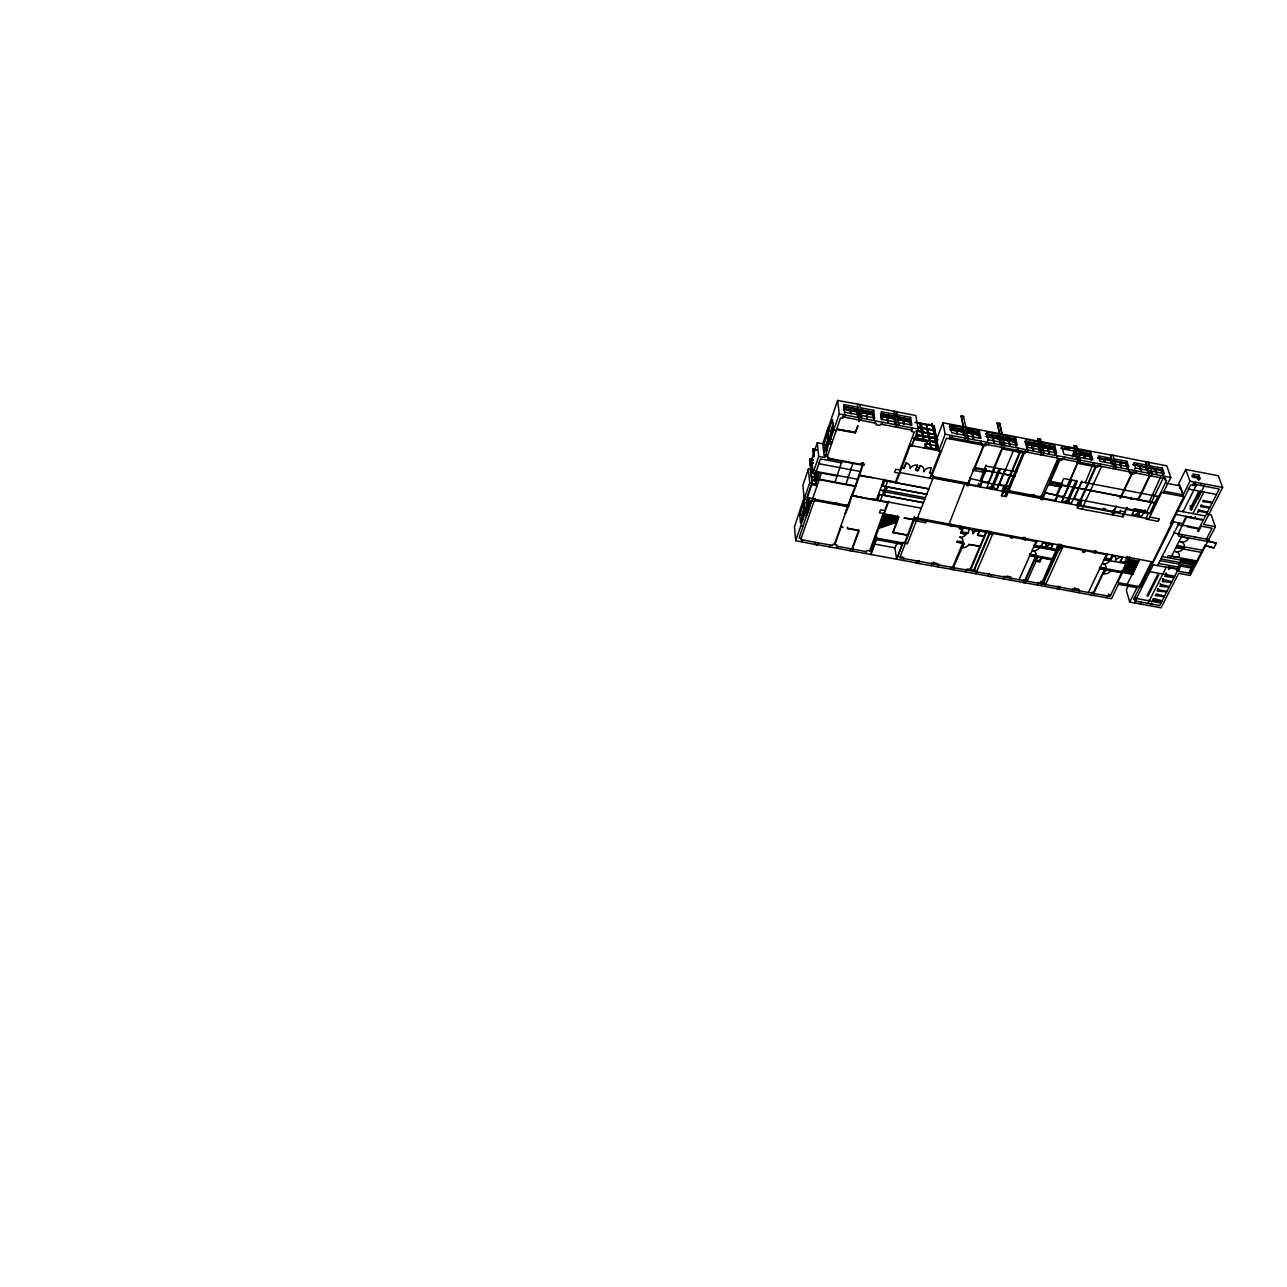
<?xml version="1.0" encoding="UTF-8"?>
<svg xmlns="http://www.w3.org/2000/svg" width="1287" height="1287" viewBox="0 0 1287 1287"><rect width="100%" height="100%" fill="white"/><g stroke="black" fill="none" stroke-linecap="round" stroke-linejoin="round"><path stroke-width="1.5" d="M926.206 443.918L935.906 445.769M929.938 444.369L926.543 444.16M890.926 515.025L886.727 525.305M966.231 484.218C969.497 489.189 970.366 480.968 966.022 483.413M1004.825 491.505C1002.573 486.599 1000.401 495.688 1005.308 491.248C1010.359 488.368 1006.37 496.348 1005.115 491.57M1023.181 538.577C1026.817 543.114 1026.704 535.794 1023.004 537.564M1058.493 545.157C1065.411 549.79 1057.689 537.773 1056.547 549.469M1078.924 500.273L1076.624 505.421A1.609 1.239 -16.5 0 0 1079.471 505.968L1081.852 500.836L1057.576 496.235L1055.372 501.174M1114.494 510.939L1113.754 510.794A1.609 1.223 -17.2 0 0 1112.595 511.212L1112 512.113A1.609 1.223 -17.2 0 0 1112.644 513.175L1113.368 513.32A1.609 1.223 -17.2 0 0 1114.848 512.644L1115.153 511.695A1.609 1.223 -17.2 0 0 1114.526 510.939L1114.236 510.022M813.32 459.7L809.603 459.266L813.239 459.942M813.786 456.869L813.078 448.97L816.714 449.662M811.984 480.019L810.022 459.411L811.727 480.324L815.701 481.065L818.033 474.26M813.336 449.63L814.076 455.727M814.092 470.012L808.365 469.112L802.879 485.328L804.182 499.131L809.571 500.128L805.099 513.175L804.825 510.312L807.174 510.36L810.311 501.254M817.277 442.744L818.725 456.402L824.34 457.464L822.827 443.806L817.277 442.744L811.679 459.282L813.078 473.005L819.192 474.147L815.813 483.992L809.716 482.85L808.365 469.112M957.029 541.344L962.901 541.666A5.373 4.183 -12.1 0 0 959.555 537.129A5.341 4.167 -12.4 0 0 965.893 534.443L960.488 532.915L961.984 529.279L959.346 528.78L960.005 525.82M810.681 469.755L814.076 469.835M811.309 473.182L814.446 473.503C814.124 490.83 818.403 470.704 811.277 473.005M806.82 515.588L804.182 515.122L803.555 499.308L804.085 502.397L806.45 502.815L807.174 510.392M831.499 444.24L828.796 443.725C827.911 442.599 826.769 421.476 828.522 431.065L830.968 431.531L831.402 435.247M802.895 501.27L794.465 526.753L795.672 540.685L817.084 544.819L817.824 542.728M803.796 499.356L805.067 495.64M811.647 476.673L814.8 477.01M822.827 443.806L827.235 430.115M828.184 428.088L837.596 400.45L859.909 404.52L861.727 418.243L896.412 424.903L895.945 422.072M804.182 499.131L809.716 482.85M813.078 473.005L818.725 456.402M808.815 497.956L800.482 522.972L799.774 515.025L803.41 504.343L803.12 501.319M804.085 502.397L805.308 498.777M828.522 431.065L832.448 419.594L833.365 427.348L824.822 452.284L823.953 444.482L827.814 433.14L827.477 430.164M807.255 497.586L812.129 483.301M815.508 473.455L820.462 458.912L841.811 462.95M801.833 515.411L804.278 508.285M807.399 499.147C806.338 515.347 806.032 510.842 809.121 498.005M804.568 508.333L801.93 515.347L802.444 520.994M807.689 499.211L806.466 504.842M827.026 450.321L826.077 444.884L828.651 437.323M830.662 431.467L833.461 423.278M802.477 519.256L802.219 515.395L804.552 508.59M806.563 502.75L807.737 499.308M826.383 444.948L828.957 437.387M830.968 431.531L833.574 424.147M829.616 437.821L826.769 447.345M832.93 428.394L830.952 433.944L833.509 426.206M804.761 510.746L802.123 517.503M815.395 481.016L818.323 472.49M804.182 515.122L803.555 499.308M828.796 443.725L829.504 441.634L827.943 428.04M795.672 540.685L804.423 515.17L804.15 512.274L806.499 512.323M824.34 457.464C826.672 458.413 829.938 430.839 829.278 443.822M837.596 400.45L839.269 413.947L829.745 441.682L829.423 438.835L831.531 438.899M806.209 512.274L810.006 501.206M844.272 404.617L843.548 406.74L857.062 409.33L857.802 407.223L844.272 404.617L844.578 413.851M811.132 501.882L807.496 513.626L804.858 513.159M811.743 500.112L799.114 537.95L801.222 538.336M819.175 479.665L812.564 498.889L848.181 505.534L855.067 486.406L817.422 479.343M819.336 479.166L821.428 473.117M836.888 429.247L843.049 430.421M844.272 409.153L850.417 410.167L850.836 413.384M827.718 460.279L828.715 457.416L827.058 457.094L840.54 417.921L842.615 418.323L842.985 416.055M813.963 501.399L800.787 539.591L832.544 545.431L832.995 544.176L836.807 544.884L836.373 546.122L866.376 551.64L866.843 550.402L870.479 551.077L888.77 501.19M801.833 541.827L802.493 539.897M844.883 417.294L845.623 415.17M843.371 430.485L848.632 431.483M856.772 409.459C836.389 403.265 842.181 411.036 857.062 411.55C856.515 403.362 857.255 421.75 858.863 414.945M857.528 414.961L857.206 411.647M859.909 404.52L894.208 411.357L894.69 414.317L893.918 416.425L880.469 413.835M835.086 482.11L842.132 460.473M815.475 542.294L814.735 544.385L817.084 544.819M858.493 419.9L859.314 417.567L861.791 418.034L860.971 420.366M855.083 432.722L857.962 425.756L855.421 432.947L836.614 429.359M859.426 420.077L858.863 421.686L859.925 420.173M866.296 413.497L866.988 418.259M866.424 413.417L860.183 412.5M836.502 504.037L836.614 502.493M845.993 484.169L853.233 462.564M873.036 414.623L872.811 412.258L874.082 419.787M860.247 407.689L873.744 410.296L873.004 412.403L859.507 409.813M873.76 419.546L873.117 414.366L860.231 411.888M830.099 547.007L830.775 545.093M874.565 422.973L875.321 420.865M846.894 505.292C849.533 510.183 849.999 500.723 846.669 505.904L814.944 500.016M828.329 457.319L828.442 458.204L861.55 464.462L861.727 462.773M847.747 506.772L845.06 514.205L848.374 506.772M863.271 462.387L855.244 485.891L817.583 478.828M834.41 544.433L851.785 494.916M834.877 544.53L841.038 527.397L843.082 527.364L840.604 526.013M880.903 413.803L881.177 416.521L887.403 417.438M837.258 548.326L837.95 546.412M882.078 424.42L882.85 422.297M887.274 417.535L888.127 422.023M847.409 527.284L847.377 528.571L858.606 530.646L851.865 548.97M894.208 411.357L896.733 411.615L898.953 425.16L898.101 427.477M897.136 414.784L910.585 417.374L909.796 419.482L896.363 416.891L896.733 411.615M865.475 498.359L852.477 495.398L852.364 494.481M873.02 477.734L859.539 475.74L852.38 495.64L876.334 500.128M896.798 416.859L909.523 419.594L910.472 425.112M850.868 548.793L850.096 550.884L852.444 551.319L853.217 549.227M895.639 427.011L896.492 424.694L894.288 411.148M852.332 549.066L859.233 530.357L847.522 528.185M903.313 420.495L897.103 419.594M876.254 500.37L883.879 479.794M876.672 500.45L878.908 494.401L923.422 502.799M909.523 419.594L910.762 425.032M880.421 500.627L887.724 481.048M909.893 421.702L897.152 418.967M884.716 495.35L884.812 494.964A5.438 4.36 -10.4 0 0 883.96 491.779L883.542 491.361A5.438 4.36 -10.4 0 0 881.241 490.267A5.405 4.344 -10.7 0 0 883.992 490.138L884.652 489.929A5.405 4.344 -10.7 0 0 887.612 487.467L887.789 487.097M865.395 553.49L866.119 551.592M911.614 430.083L912.419 427.976M869.594 550.916L883.493 512.676M896.138 482.85L910.263 445.334L940.427 451.093L929.857 478.217M870.752 554.472L876.785 537.242M870.897 554.504L876.511 539.623M912.515 443.195L911.839 445.913L918.194 429.086L915.797 415.508L896.653 411.824M912.419 445.752L910.166 445.592L910.102 444.449M922.682 435.73C913.078 404.038 932.367 444.16 917.084 434.668L916.473 431.161L922.119 431.788L916.537 430.727M904.166 467.937L906.177 462.982L903.973 468.13L901.833 467.712M916.891 434.346L916.183 431.097M917.084 434.668L922.779 435.473M923.455 440.057L922.908 436.18L917.309 435.119L922.811 436.438L923.439 439.929L914.06 438.256M917.695 438.964L917.309 435.119M926.688 424.967L928.876 436.92L923.294 435.859L921.138 423.906L926.688 424.967L928.876 436.92M923.294 435.859L928.973 436.663M931.193 448.745L929.101 437.371L923.406 436.55L929.005 437.628L931.032 448.713L929.407 437.419L934.845 438.465C936.743 464.028 940.572 436.92 929.664 441.248M927.428 429.054C907.496 425.128 947.473 432.882 927.863 429.021M928.506 433.301L933.928 434.33M894.336 523.037L897.731 515.83L895.06 522.812M928.635 433.204L935.118 434.572M917.486 465.122L915.572 470.093L918.162 470.592L920.06 465.621L917.84 470.752L915.749 470.35L917.486 465.122A6.242 5.019 -12.4 0 0 910.118 468.597L910.086 468.581A6.242 5.035 -12 0 0 906.177 462.982M924.018 448.021L926.511 448.439M924.822 446.911L938.593 449.871L924.79 447.522M934.909 438.079C926.64 400.788 938.32 447.232 935.005 437.821M927.605 441.473L925.047 448.166L927.605 441.473L914.317 438.931L913.159 441.779M929.182 436.985L934.716 437.757L929.182 436.985C920.607 416.602 937.306 423.841 934.603 438.014M925.498 447.377L924.709 443.806M929.407 437.419L934.845 438.465M935.81 438.256L933.67 426.029L938.062 449.436L937.209 449.549M915.218 422.152L934.056 425.772L938.657 451.029L939.462 448.954M929.52 441.216L924.13 439.784L935.263 442.31M934.346 430.373L921.878 427.976M929.343 444.24L926.302 443.661M934.362 434.314L935.263 434.475L922.634 432.175M935.15 438.529L936.695 442.133L935.681 442.229C934.346 431.499 938.287 448.664 938.126 449.79M936.582 439.237L942.937 422.763L1110.456 454.987L1111.485 458.365L1110.536 460.408L1097.875 457.866M936.727 442.31C934.668 441.361 936.421 451.061 938.062 449.436M936.646 445.817L937.403 445.962M938.255 450.675L940.33 451.351M897.506 542.454L894.899 547.828L896.605 559.218L902.364 544.401M938.657 451.029L945.173 434.25L942.937 422.763M896.749 559.25L902.927 542.068M949.323 427.075L950.128 424.983L963.48 427.557L962.66 429.633L949.758 427.043M904.536 543.259L914.413 516.602M914.8 518.034L899.806 557.786L1110.037 596.428L1128.699 558.14M902.605 558.301L903.04 557.207L900.24 556.692M949.372 438.77L949.726 436.518M903.329 560.456L903.924 557.657M951.431 437.709L952.251 435.601M963.48 427.557L961.212 415.991L963.609 416.457L968.146 438.658L1002.267 445.205L1001.608 442.342C999.838 449.05 998.052 430.614 999.179 438.851M957.158 434.073L956.627 430.743L957.255 433.816M963.609 416.457L961.132 416.2M950.176 429.166C960.842 431.065 964.269 427.863 963.85 435.408M963.545 435.296L963.014 431.965M965.861 432.448C976.173 433.799 980.115 430.936 979.664 438.449M966.038 432.545L972.312 434.025L973.294 438.642M919.063 560.44L918.387 563.433L916.054 562.998L916.891 560.923M964.864 440.283L965.781 437.982L961.212 415.991M967.309 440.749L968.226 438.449L965.781 437.982M972.312 434.025L973.599 438.706M1189.285 573.391L1192.631 565.009M965.91 428.024L979.246 430.582L978.41 432.657L965.089 430.099M979.343 438.336L978.78 434.99M931.241 565.588L931.852 562.789M980.71 443.323L981.563 441.232M948.841 524.629L965.057 483.236M933.606 562.001L933.348 563.947L933.188 563.03M982.061 445.029L982.608 443.677L949.903 437.403M986.469 436.406L999.275 438.594L1000.321 443.822M986.662 436.502L992.904 437.982L993.95 442.599M967.583 483.204L967.76 484.105L983.525 445.318M967.969 484.009L970.205 478.507M973.503 470.382L974.661 467.519M968.291 484.073L970.591 478.442M973.776 470.559L984.555 444.047L1002.316 447.458L992.261 471.734M936.952 564.607L937.37 563.577L933.767 562.918M938.207 566.859L938.818 564.06M988.03 444.723L988.883 442.631M985.665 434.057L998.937 436.615L999.79 434.539L997.168 423.166L999.645 423.423L1004.777 445.463L1003.828 447.747M992.904 437.982L994.256 442.664M980.871 469.578L993.403 471.959M999.79 434.539L986.502 431.982L988.239 439.784L1017.373 445.366L1015.475 437.548L1002.203 435.006L999.645 423.423M978.023 485.907L978.538 483.285M985.955 465.218L980.083 480.92L988.77 482.561M986.276 468.854L979.697 486.229L933.284 477.59L933.461 475.804M957.48 541.232L956.675 542.213L962.628 543.323L952.605 567.487L952.444 566.57M963.545 527.364L961.695 531.837L968.017 533.011M980.163 486.969L982.222 481.965L1006.868 486.631L1004.761 491.602L1004.552 490.701M1001.929 439.559L1014.976 441.602L1015.7 445.302M916.054 562.998L950.932 569.208L951.736 567.326M1001.399 447.281L1002.348 444.996L997.248 422.956M962.724 542.197L957.576 541.859L963.995 543.05L962.049 547.602L963.931 543.564L953.184 567.599L953.023 566.682M966.151 533.912L961.148 533.156L967.631 533.558L969.867 528.539M986.92 487.419L995.044 467.808M1003.86 440.09L1008.992 440.621L1010.118 445.431M1009.024 440.797L1014.96 442.229M990.717 488.947L999.195 468.597M962.049 547.602L962.708 547.667A5.663 4.392 -12.3 0 0 968.821 544.465L980.067 546.042L984.04 536.615L977.621 535.424L979.777 530.389M998.648 472.94L1014.864 476.576M992.148 489.221L1000.626 468.87M1014.864 441.875L1014.365 439.752L1015.475 437.548M1016.183 446.589L1015.314 441.843L1002.042 439.285M979.584 530.357L977.702 534.813L984.298 536.035L985.617 532.882M1004.986 469.691L996.991 489.333L1005.195 469.739L986.164 466.119M1013.866 449.662L999.002 485.151L998.792 484.25M966.006 571.975L966.617 569.176M1017.18 450.305L1018.065 448.23M1017.534 451.817L1017.888 449.581M1001.801 491.055L1003.908 486.084M970.205 569.417L979.874 546.508L968.821 544.465M1009.78 475.611L1001.302 495.72L1006.337 496.669L1025.128 450.965M1020.221 450.884L1010.005 475.112L1009.796 474.211M970.784 569.514L986.228 532.931C991.376 530.067 981.289 530.421 986.132 532.947M1001.897 495.833L1020.832 450.997M987.37 532.432L987.435 530.936M973.728 570.061L989.188 533.526M1004.664 496.364L1023.648 451.544M974.291 570.157L989.671 533.912L992.02 534.346L992.422 533.381M1005.26 496.46L1024.243 451.657M975.289 571.653L975.803 570.431L968.162 569.031L967.647 570.254L967.47 569.337M1009.716 491.891L1010.102 490.99M975.771 573.761L992.904 533.462M1027.396 452.268L1028.281 450.193M1033.204 450.128L1032.158 445.254L1033.509 450.193M1004.777 445.463L1002.348 444.996L1041.601 452.751L1038.175 438.851L1040.572 439.301L1044.03 453.201L1078.023 459.732L1077.219 456.853L1076.318 458.301M1037.724 444.24L1038.271 446.364L1037.724 444.24L1025.095 441.811L1025.739 443.677L1038.384 446.106M1040.572 439.301L1038.094 439.06M1033.622 449.935C1025.466 438.272 1055.581 451.994 1025.626 443.935M1040.379 444.578L1041.263 442.519L1054.471 445.061L1056.563 452.895L1055.678 454.343L1053.683 446.862L1040.491 444.321M1040.716 454.81L1041.698 452.541L1038.175 438.851M991.585 574.645L990.7 576.705L988.4 576.286L989.092 573.31M1043.13 455.276L1044.111 453.008L1041.698 452.541M1041.36 447.297L1048.052 448.133L1049.307 452.944M1048.085 448.31L1053.989 449.726L1055.211 454.359M1012.933 537.194L1012.515 538.159L1010.472 537.773L1010.681 535.907M1031.981 494.964L1031.531 496.026L1008.171 491.602M1041.392 446.686C1048.036 446.573 1054.52 453.169 1054.471 445.061M1033.413 496.879L1034.072 495.366M1003.458 578.844L1004.069 576.061M1056.418 457.818L1057.335 455.759M1074.114 451.061L1075.015 449.002L1061.855 446.476L1060.955 448.536L1074.114 451.061L1075.675 456.676M1040.475 498.214L1058.059 458.14L1002.927 447.57L988.223 483.108L988.03 482.207M1006.096 577.316L1006.627 576.109L1010.375 576.801L1009.845 578.008M1050.289 480.453L1050.53 481.354L1062.418 483.622L1054.938 500.434L1043.113 498.214L1045.173 492.084M1049.162 484.443L1060.536 458.606L1078.007 461.953L1067.261 485.987M1051.189 482.931L1049.758 483.092M1062.274 458.944L1061.695 460.279L1057.222 458.574M1010.536 580.147L1011.148 577.364M1063.85 459.25L1064.751 457.175M1056.273 483.896L1061.646 485.36L1061.405 484.459M1075.015 449.002L1074.275 445.801L1076.656 446.251L1080.437 460.183L1113.979 466.618L1113.11 463.738M1072.473 455.485L1074.758 450.353M1076.656 446.251L1074.178 445.994M1072.489 456.901L1075.353 450.466M1019.079 579.697L1036.067 541.505L914.96 518.951M1076.495 451.528L1077.412 449.469L1090.572 451.994L1092.84 459.845L1063.979 454.311L1061.855 446.476M1030.967 554.681L1030.42 554.488M1037.032 541.055L1035.07 545.479L1059.41 550.016L1061.196 544.691L1061.421 545.608M1062.081 484.684L1061.357 486.019M990.781 576.528L1023.181 582.464L1023.792 579.681M1077.106 461.792L1078.12 459.523L1074.275 445.801M1035.375 556.804L1024.677 580.727L1024.468 579.81M1039.703 546.959L1034.475 546.798L1034.587 545.141M1025.256 580.839L1035.971 556.917M1036.308 556.981L1036.308 555.582M1040.813 547.168L1043.017 542.599L1040.523 547.12L1040.395 545.961M1067.856 486.1L1078.361 461.18M1041.794 556.595L1039.993 562.017L1034.732 561.052L1036.807 556.547M1071.202 479.922L1063.4 497.345L1063.159 496.428M1034.941 561.068L1036.952 556.579M1071.653 480.003L1061.759 501.576L1071.444 479.971M1079.52 462.242L1080.533 459.974L1078.12 459.523M1038.078 556.788L1027.139 581.177L1026.913 580.26M1084.716 458.558L1083.944 455.196L1085.021 458.606M1044.803 547.651L1046.942 542.905M1065.958 503.169L1076.012 480.839M1041.794 557.48L1041.585 557.947A5.679 4.328 -14.1 0 1 1036.759 561.052L1034.732 561.052M1073.873 487.242L1155.436 503.281L1155.147 502.38M1046.974 548.053L1049.114 543.307M1089.397 454.166L1090.009 456.306L1089.397 454.166L1078.651 452.107M1067.373 503.442L1077.444 481.113L1063.722 478.507L1056.241 495.334L1063.963 496.798M1090.572 451.994L1089.639 454.054L1078.377 451.882M1085.134 458.349C1078.908 449.646 1107.512 461.55 1077.316 453.748M1050.659 548.745L1052.846 544.417L1050.707 549.018M1081.707 481.933L1071.315 503.346A5.55 4.279 -16.5 0 1 1068.66 501.126L1068.5 500.611A5.55 4.279 -16.5 0 1 1068.693 498.375A5.502 4.247 -16.3 0 1 1067.566 499.887L1067.052 500.321A5.502 4.247 -16.3 0 1 1062.418 501.657L1061.759 501.576M1037.982 585.183L1038.593 582.4L1038.802 583.333M1092.743 464.784L1093.677 462.725M1085.343 482.625L1093.13 463.996M1040.411 583.622L1040.861 581.209M1093.821 466.441L1094.159 464.205M1041.36 583.799L1058.461 544.803M1076.72 505.099L1076.913 504.794A1.609 1.239 -16.5 0 1 1078.361 504.102L1079.761 499.581M1080.276 499.887L1084.844 489.88M1085.07 489.366L1095.382 466.731L1078.007 463.4L1077.766 462.516M1042.39 583.992L1053.039 559.202M1059.41 546.637L1057.994 549.742L1057.753 548.825M1043.757 582.625L1059.684 547.667L1061.373 547.989L1061.695 544.787M1044.095 584.298L1044.771 582.818L1041.086 582.142M1080.292 505.228L1080.871 503.941L1079.085 502.734M1044.738 586.438L1062.982 546.525M1099.838 466.135L1100.771 464.092M1104.954 462.435L1104.101 458.896M1081.997 509.121L1101.527 466.457M1110.456 454.987L1112.933 455.244L1116.376 467.084L1149.613 473.455L1148.68 470.559L1147.714 471.991L1146.073 466.956L1133.01 464.446M1112.933 455.244L1145.832 461.792L1146.733 470.447M1113.03 468.661L1114.075 466.409L1110.552 454.778M1059.732 589.189L1057.351 588.947L1057.962 585.971M1115.427 469.128L1116.472 466.875L1114.075 466.409M1113.271 461.1L1119.899 461.936L1121.379 466.763M860.633 416.924L861.325 415.428M1083.155 550.273L1082.367 551.994L1084.442 552.38L1085.247 550.675M1127.235 468.162L1125.9 463.256L1127.589 468.404M1113.866 458.832L1126.978 461.357L1126.028 463.384L1113.4 460.859M1072.184 591.473L1072.811 588.69M1128.602 471.653L1129.568 469.61M1074.774 587.692L1074.42 589.88L1074.178 588.947M1133.364 464.687L1139.848 465.765L1141.392 470.608M1130.211 471.959L1129.6 473.294L1133.59 474.05L1133.944 471.83M1112.161 514.816L1116.392 506.161M1120.173 498.149L1132.19 472.345M1112.628 514.897L1116.135 506.386M1121.218 496.669L1120.124 497.924M1121.411 496.283L1132.673 472.426M1078.249 590.572L1078.828 589.333L1074.999 588.626M1078.86 592.696L1079.487 589.929M1135.504 472.972L1136.469 470.929M1139.896 465.942L1145.72 467.342M1120.301 510.102L1119.787 512.693L1115.153 511.824L1118.049 511.792M1145.832 461.792L1148.294 462.049L1152.106 473.713L1151.028 475.949M1122.457 516.763L1126.672 507.915M1130.71 499.453L1131.048 497.249M1148.454 467.422L1161.501 469.932L1163.175 474.951L1164.172 473.536L1162.354 468.146L1149.307 465.637L1148.294 462.049M873.744 410.296L874.179 419.53L873.101 412.146L859.603 409.539M1126.994 507.384L1123.165 516.891L1077.251 508.22L1096.106 466.875L1097.666 467.165L1098.004 464.945M1131.788 498.793L1130.823 499.211M1088.384 592.438L1106.723 554.037M1100.063 568.838L1100.594 567.712M1104.439 559.684L1107.093 554.118M1100.369 568.902L1100.98 567.647M1107.415 554.166L1104.696 559.861L1109.539 560.746L1112.274 555.083M1148.696 467.905L1161.373 470.173L1162.354 468.146M1148.648 475.498L1149.709 473.246L1145.929 461.599M1104.439 569.61L1093.081 593.307L1092.824 592.374M1138.062 499.436L1149.468 475.643M1105.018 569.707L1093.644 593.404L1093.403 592.487M1150.079 475.772L1138.657 499.549L1138.368 498.648M1105.211 569.803L1105.806 568.548M1133.718 510.649L1134.587 508.848L1145.189 510.859L1144.32 512.66L1144.03 511.743M1138.77 500.112L1138.738 498.712M1105.79 569.851L1103.667 573.809L1105.871 569.353L1100.626 568.387M1135.021 508.944L1131.965 514.832L1134.812 508.896M1150.208 468.195L1155.276 468.725L1156.884 473.584M1155.34 468.902L1161.147 470.302L1162.708 474.967M1135.906 516.393L1139.124 509.716M1110.826 570.784L1110.794 569.401M1137.306 516.65L1140.539 509.974M1161.147 470.302L1162.821 474.726M1144.947 510.81L1141.44 516.602A5.582 4.215 -17.8 0 1 1138.705 513.883L1138.641 513.352A5.582 4.215 -17.8 0 1 1138.979 511.663A5.518 4.183 -17.7 0 1 1137.274 513.61L1136.694 513.98A5.518 4.183 -17.7 0 1 1132.624 514.929L1131.965 514.832M1149.42 501.592L1160.633 476.946M1126.302 563.062L1120.237 561.936L1122.489 557.4L1120.382 561.631M1146.524 512.419L1163.11 478.265M1106.193 597.715L1107.077 595.881M1164.14 478.458L1165.137 476.431M1108.268 596.09L1108.638 593.886M1127.203 556.257L1125.031 562.21L1120.366 561.341M1149.822 513.046L1157.914 496.444M1148.487 519.514L1161.694 492.454L1183.879 496.685L1170.446 523.664L1171.958 523.954M1119.127 582.898L1111.55 598.696L1093.677 595.414M1163.175 492.744L1170.768 477.509L1166.826 465.83L1148.197 462.258M1129.182 569.304L1133.911 560.344M1127.155 584.378L1139.445 559.411M1132.833 574.115L1139.011 560.295M1128.844 584.813L1126.27 590.041L1129.713 602.043L1161.035 607.786L1178.667 573.326L1190.153 575.466L1215.378 526.689L1211.164 514.864L1207.303 514.14M1215.378 526.689L1203.683 524.485L1222.65 487.451L1218.322 475.74L1185.729 469.465L1178.248 484.652L1179.857 484.958M1179.471 488.24L1180.356 486.759L1183.139 494.9L1163.915 491.232M1129.713 602.043L1137.676 586.325M1182.399 496.412L1189.96 481.193L1185.729 469.465M1139.108 586.582L1151.302 562.097L1152.798 562.371M1186.196 516.377L1182.592 523.552L1172.425 521.621L1190.732 484.877L1195.945 485.891M1151.978 564.543L1173.503 521.83M1168.821 569.272L1169.111 567.213L1178.409 568.951L1159.7 605.55L1135.198 601.045L1153.281 564.784M1192.985 485.312L1193.274 483.204M1134.844 602.976L1135.761 601.142M1198.39 479.794L1197.553 477.461L1198.873 475.176L1192.969 474.034L1194.175 477.445L1200.095 478.587L1199.082 479.987L1198.004 476.93L1192.1 475.804M1194.899 484.346L1195.913 482.335M1196.54 484.668L1182.994 511.727L1182.689 510.826M1157.544 565.588L1179.198 522.908M1140.507 604.021L1141.424 602.187M1200.835 485.489L1201.849 483.462M1198.358 492.342L1190.073 508.799L1191.247 509.025L1199.532 492.567L1198.358 492.342L1199.854 493.484L1191.569 509.925L1190.395 509.716M1182.56 525.144L1186.598 517.101L1203.281 520.27L1199.178 528.297L1182.56 525.144L1182.254 524.243M1178.474 533.88L1182.544 524.292M1167.373 557.561L1168.355 555.614L1197.586 561.068M1197.489 499.388L1204.165 486.132M1170.575 558.156L1182.48 534.636M1192.952 513.626L1203.86 492.036M1147.988 603.394L1166.279 567.213M1187.804 526.142L1187.434 526.882L1198.808 529.021L1197.634 531.322L1198.503 531.483L1201.221 526.158L1212.048 528.201L1206.402 539.14M1173.084 556.499L1179.101 557.142A6.162 4.553 -17.3 0 0 1175.53 551.656A6.194 4.585 -17.7 0 0 1183.59 548.326L1177.878 547.039L1184.024 547.458A6.194 4.585 -17.7 0 0 1180.469 541.924A6.226 4.617 -18 0 0 1188.561 538.561L1183.187 537.049M1173.31 556.547L1179.101 557.142M1150.546 603.86L1151.543 603.346M1194.111 517.873L1195.285 517.084M1151.221 603.989L1151.624 603.185M1152.83 600.273L1161.807 601.431M1155.227 595.543L1164.22 596.701M1159.909 586.293L1169.079 587.178M1162.322 581.531L1171.54 582.4M1164.944 576.383L1173.985 577.59M1166.649 573.552L1165.716 575.386L1174.307 576.978M1168.435 569.465L1169.803 567.342M1194.803 518.017L1195.366 516.907M1201.511 504.81L1201.109 505.598L1209.925 507.287M1202.814 501.64L1212.177 502.847M1179.407 565.83L1176.801 570.913L1190.282 573.423L1196.073 562.226L1182.528 559.7L1182.222 558.783M1181.45 561.808L1182.528 559.7M1194.754 536.936L1195.639 537.113M1178.2 571.187L1180.115 567.454L1178.699 567.197M1188.834 573.165L1194.609 561.952M1197.28 560.151L1204.905 545.398L1213.866 547.94L1216.376 543.13L1207.399 540.588M1039.446 547.538L1039.172 548.053A5.357 4.102 -14.3 0 1 1032.753 550.723A5.389 4.118 -14 0 1 1035.971 555.212L1030.115 554.906L1029.906 553.989M987.419 441.248L988.239 439.784M1109.635 560.585L1109.346 561.1A5.373 4.038 -15.7 0 1 1102.879 563.738A5.405 4.054 -15.4 0 1 1105.935 568.194L1100.112 567.873L1099.967 566.714M1026.72 448.777L1027.573 447.329L1025.626 439.51L1038.866 442.052L1037.982 444.112L1024.758 441.57M1040.009 451.335L1040.877 449.871M1126.978 461.357L1128.667 466.731L1127.718 468.146L1126.141 463.127L1114.687 460.939M1134.587 469.465L1135.552 468.05L1133.847 462.677L1146.926 465.186M861.84 463.674L862.451 465.83L864.446 464.848L863.77 463.4L861.84 463.674L863.159 463.915M990.491 533.14C990.556 527.38 986.051 536.518 990.411 532.126M879.037 528.33L895.623 522.619M1042.872 497.345C1035.874 501.286 1047.618 499.195 1043.113 498.214M1078.361 504.102L1079.117 504.247A1.609 1.239 -16.5 0 1 1079.761 505.003L1079.359 504.842M1103.667 573.809L1104.326 573.873A5.695 4.263 -15.5 0 0 1110.263 571.251L1110.761 570.27L1121.797 572.313M986.711 487.387L987.386 487.467A5.47 4.328 -14.5 0 0 991.408 486.518L991.971 486.132A5.47 4.328 -14.5 0 0 993.58 484.153A5.534 4.36 -14.8 0 0 993.339 485.859L993.435 486.406A5.534 4.36 -14.8 0 0 996.347 489.173L996.991 489.333M1052.846 544.417L1052.187 544.337A5.421 4.134 -14.7 0 0 1048.808 544.932L1048.197 545.238A5.421 4.134 -14.7 0 0 1045.993 547.49A5.357 4.102 -14.4 0 0 1046.202 545.35L1046.025 544.835A5.357 4.102 -14.4 0 0 1043.435 542.712L1042.808 542.551M1122.489 557.4L1121.846 557.303A5.438 4.054 -16 0 0 1115.588 560.44A5.389 4.038 -15.9 0 0 1113.175 555.694L1110.424 560.118L1105.05 559.121M1162.113 600.836L1153.281 598.455L1153.104 600.273M1134.297 598.117L1160.987 603.024M1135.842 599.71L1133.702 599.324L1151.109 564.382L1178.168 569.417M1108.895 594.803L1110.665 595.125M817.148 544.626L850.176 550.691M852.509 551.126L916.135 562.805M953.281 569.642L988.48 576.093M1025.353 582.866L1057.447 588.77M1091.392 594.996L1059.619 589.156L1060.247 586.389M950.884 569.401L953.2 569.819L953.892 566.843M1023.085 582.657L1025.272 583.059L1025.98 580.083M1040.62 546.878L1051.093 548.825M882.882 518.098L895.334 520.415M1127.026 563.497L1136.566 565.266M1033.831 546.541L1056.402 550.739M1104.069 559.604L1125.996 563.69M882.351 519.514L894.803 521.83M1126.366 564.864L1135.89 566.634M881.82 520.929L893.918 523.182M1135.214 568.001L1125.691 566.232L1132.48 574.662M1147.682 571.251L1174.677 576.254M881.289 522.345L890.974 524.147M1125.031 567.599L1134.539 569.369M1165.218 576.383L1166.183 572.988M880.758 523.761L888.046 525.112M1124.355 568.967L1133.879 570.736M880.228 525.176L885.102 526.077M1123.696 570.334L1133.203 572.088M879.697 526.576L882.238 527.059M1052.718 558.831L1030.227 554.665L1030.002 553.748M1100.224 567.647L1122.087 571.701L1121.83 570.768M1132.447 573.616L1122.956 571.862L1132.431 573.648M1122.65 572.49L1132.142 574.243M1171.846 581.788L1162.965 579.343L1162.611 581.531M1029.729 555.759L1053.265 560.118M1121.556 572.779L1099.693 568.774L1099.452 567.808M799.774 515.025L802.219 515.395M907.721 535.054L893.194 532.368L898.825 516.666L892.728 532.593L907.608 535.344M1169.4 586.582L1161.099 584.491L1160.198 586.293M1158.38 589.301L1157.077 590.942L1166.649 591.956M1166.955 591.344L1158.429 589.784L1157.56 588.529M876.367 539.607L902.509 544.433M1118.435 584.298L1136.984 587.709M800.755 525.868L803.12 526.319M1164.526 596.106L1156.305 593.95L1155.501 595.543M873.31 543.838L894.899 547.828M884.378 490.009L925.417 497.715M1176.994 545.463L1203.136 550.369M1184.024 547.458L1178.442 546.412L1178.007 547.265L1183.59 548.326M883.783 491.602L924.79 499.292M815.62 479.906L815.202 472.924M1175.9 547.618L1202.01 552.525M812.081 479.761L815.154 480.341M811.807 480.067L815.781 480.823M923.503 502.622L879.681 494.417L877.605 499.983L877.477 499.083M879.536 494.787L878.683 493.741M817.1 485.682L811.373 484.604L806.965 497.538L815.266 499.083L814.43 501.496L811.824 501.013M872.538 498.793L876.125 499.469M921.331 508.156L876.431 499.871L876.302 498.97M851.897 495.817L887.789 502.525L884.732 510.633L880.533 509.845L879.439 512.805L883.622 513.577M1162.306 556.611L1196.588 563.014M1180.887 561.695L1194.979 564.333M1161.115 558.976L1194.529 565.218M1160.279 560.649L1193.66 566.891M1178.828 565.717L1192.904 568.339M914.558 517.503L1129.568 558.301M1127.476 557.191L1153.023 561.952M1158.847 563.497L1178.136 567.084L1181.337 559.298M969.706 528.941L971.283 529.552A5.341 4.167 -12.6 0 1 972.843 533.88A5.405 4.199 -12.9 0 1 977.589 530.727L979.407 530.743M1112.756 555.582L1110.842 559.572L1105.066 557.625M1058.686 545.72L1106.45 554.617M847.988 506.708L814.768 500.514L814.687 499.613M884.491 513.835L896.959 516.151M1129.037 559.362L1138.593 561.148M913.802 519.465L903.989 517.953L913.69 519.755M808.268 500.048C809.829 516.28 808.043 488.416 808.574 503.169M914.301 520.608L925.9 522.763L926.399 520.189M883.944 515.25L896.428 517.567M1128.377 560.746L1137.917 562.516M808.815 502.332L811.212 502.783M883.413 516.682L895.881 518.999M1127.702 562.113L1137.241 563.899M970.044 478.474L982.48 481.37L982.287 480.469M1045.044 492.648L1057.85 495.64L1057.608 494.723M1057.254 495.238L1044.931 492.905L1044.706 491.988M812.998 449.227L816.634 449.919M998.953 484.491L1010.568 486.679M1074.05 498.712L1150.61 513.191L1166.601 480.373L1164.864 480.051L1165.507 478.732L1078.603 462.065M1126.768 509.33L1151.205 513.963M904.294 467.969L901.769 466.618M929.423 472.715L931.82 473.182M931.74 473.375L929.6 472.972L931.354 467.76A6.242 5.003 -12.8 0 0 923.712 471.862A6.242 5.019 -12.4 0 0 920.06 465.621M825.128 455.148L827.573 455.614M978.731 484.185L980.404 484.507M1120.575 511.019L1124.822 511.824M1149.693 517.068L1159.394 518.902L1158.187 521.348L1146.041 519.047L1148.454 512.58M1043.033 497.216L1007.769 490.556L1007.56 489.655M968.13 483.22L931.579 476.319L946.428 438.207L985.826 445.752L986.18 443.5M1033.606 496.412L1042.647 498.117M1078.747 504.938L1102.718 509.475L1103.216 508.381L1105.517 508.815L1105.018 509.909L1112.467 511.309M1148.824 518.838L933.091 478.072L907.399 543.79L875.433 537.886L875.305 536.969M828.265 458.719L862.692 465.234M932.818 478.78L900.015 472.57L899.87 471.685M1182.48 525.933L1177.798 524.195M862.515 465.717L859.732 475.241L895.511 481.981L898.841 473.117L894.578 472.313L895.72 469.256L899.983 470.061L914.269 432.046L911.389 431.499L911.904 430.131L880.421 424.099L879.922 425.466L875.916 424.71L876.415 423.326L843.098 416.94M809.941 459.668L812.982 460.247M860.424 471.525L818.838 463.69L818.741 462.789M813.352 462.902L810.327 462.339L813.287 463.336M810.231 462.58L813.368 463.079M1208.718 539.575L1174.114 533.059L1173.808 532.142M928.892 488.803L883.686 480.292L883.558 479.391M928.812 488.996L884.764 480.711L882.737 486.148L926.704 494.401M1216.376 543.13L1178.265 535.955L1178.94 533.108M810.955 469.691L813.979 470.077M857.641 479.263L816.183 471.476L816.087 470.575M815.974 472.088L837.193 476.077M815.218 473.117L815.701 481.065M1213.866 547.94L1204.905 545.398M926.769 494.24L882.062 485.891L883.976 479.472M913.979 437.789C920.672 442.841 915.057 429.601 917.824 438.851M917.921 438.594L923.535 439.671M913.883 438.063L923.551 439.8M935.392 442.165L924.034 440.041L923.519 436.293M914.124 439.43L927.412 441.972M849.082 431.129L855.244 432.303M833.027 428.121L833.284 431.451M836.759 428.941L855.083 432.448M925.433 447.023L936.695 449.179M925.337 447.281L930.823 448.326M931.112 448.391L936.598 449.436M1212.483 502.252L1202.943 500.434L1203.216 501.447M833.703 430.18L836.164 430.646M831.016 433.494L830.775 431.386L830.952 433.944M1081.498 481.885L1158.702 496.589M1201.318 505.18L1200.691 506.418M1209.619 507.882L1200.578 506.611M1016.827 471.943L1005.437 469.787L1005.227 468.886M1198.631 509.893L1207.415 512.178M986.469 469.755L974.516 467.487L974.661 468.388L1015.073 476.077M1198.792 510.135L1197.553 512.596M1155.678 502.783L1049.935 482.689L1049.709 481.788M1207.109 512.773L1198.31 511.1L1197.457 512.789M974.5 468.806L976.125 469.112L976.045 467.792M1062.322 485.601L1067.985 486.663M829.504 441.634L832.206 442.149M985.697 471.637L986.453 470.318M973.455 470.093L973.744 469.288M1048.696 484.346L1061.051 486.695M985.295 472.619L973.358 470.35L973.165 469.449M1048.583 484.604L1060.938 486.953M1205.469 515.99L1177.83 510.746L1177.525 509.845M823.953 444.482L826.479 444.868L826.801 448.664M826.721 446.991L826.174 444.803M1175.996 514.446L1203.586 519.675L1219.256 489.028L1193.596 484.105M894.69 414.317L881.225 411.727L882.415 419.465L911.92 425.128L910.585 417.374M951.447 426.64L955.26 427.364M966.714 429.568L974.356 431.048M1005.887 437.113L1009.651 437.837M1065.009 448.471L1068.902 449.227M1079.278 451.222L1083.204 451.978M880.565 413.577L894.015 416.168L895.221 423.552M896.46 416.634L909.893 419.208M951.318 427.171L962.756 429.375L963.963 435.151M965.186 429.842L978.506 432.4L979.761 438.191M985.762 433.799L999.05 436.357L1000.771 443.806M1001.463 436.824L1014.719 439.366L1016.006 445.431M1024.87 441.312L1038.094 443.854L1039.896 451.592M1078.49 451.624L1089.751 453.796L1091.328 459.877M1001.35 437.081L1014.623 439.623M1042.261 444.948L1053.57 447.12L1055.565 454.601M859.845 410.038L872.715 412.516M880.807 414.076L893.741 416.28L894.883 423.326M949.661 427.3L962.403 429.761M965.427 430.341L978.136 432.786M986.003 434.298L998.68 436.727M1001.704 437.307L1014.365 439.752M1042.534 445.157L1053.329 447.232M1111.485 458.365L1098.342 455.839L1099.918 461.213L1128.667 466.731M881.225 415.91C910.44 424.227 881.852 410.601 888.432 422.088M915.089 422.458L934.121 426.126M1077.557 453.635L1090.121 456.048M859.941 412.001L873.455 414.591L859.845 412.258M897.055 419.24L910.327 421.669L897.2 419.321M916.843 423.085L920.543 423.793M932.673 426.126L933.574 426.287M949.903 429.279L963.271 431.853L949.806 429.536M965.7 432.319L979.037 434.877L965.604 432.577M986.309 436.277L999.629 438.835L986.212 436.534M1041.135 446.798L1054.359 449.34L1041.022 447.056M1099.162 457.947L1110.665 460.151L1111.55 463.754M880.839 416.296L894.417 418.613L880.935 416.023L881.354 419.578M1003.667 439.881L1015.218 442.101M1025.819 444.031L1038.609 446.605M1077.203 454.005L1090.362 456.531M1132.882 464.704L1145.961 467.213M1191.971 476.061L1197.875 477.187M857.11 411.904L850.739 410.392L851.045 413.706M873.085 414.977L866.73 413.465L867.293 418.307M909.941 422.056L903.619 420.559L904.037 423.873M950.144 429.778L956.531 431M962.901 432.223L956.901 430.614L957.448 434.137M978.683 435.247L972.682 433.655L973.696 438.449M999.259 439.205L993.274 437.612L994.352 442.406M1025.723 444.288L1032.045 445.511M1077.557 454.247L1083.831 455.453M1097.763 458.124L1104.037 459.33M1119.835 462.371L1125.787 463.513M1197.553 477.461L1192.663 476.254L1193.065 477.397M1091.151 459.25L1090.234 456.402M845.253 412.339L874.903 418.018M1027.573 447.329L1056.563 452.895M1135.552 468.05L1164.172 473.536M917.663 426.898L921.299 428.04L917.599 427.332M917.567 427.155L921.412 427.783M896.492 424.694L898.953 425.16M1149.709 473.246L1152.106 473.713M839.269 413.947L859.249 417.776L857.464 404.054M918.194 429.086L898.873 425.37L898.406 422.538M945.173 434.25L965.7 438.191L965.105 435.344M1170.768 477.509L1152.01 473.906L1151.061 471.026M1189.815 481.161L1222.65 487.451M916.441 430.984L922.152 431.965M1002.364 448.922L1019.658 452.236M1020.253 452.348L1023.068 452.879M935.038 438.787L935.955 438.947M936.486 439.478L938.143 439.8M1166.714 483.317L1179.906 485.842L1182.994 494.868M1216.472 494.449L1188.609 489.124L1188.303 488.223M997.168 423.166L999.565 423.632M952.605 524.501C945.382 523.696 953.313 528.458 952.718 525.353M1125.98 565.653L1133.027 574.372M1198.873 475.176L1200.095 478.587M1197.682 477.204L1198.519 479.552M1201.109 490.669L1201.431 491.57M1199.532 492.567L1199.854 493.484M1193.982 483.333L1194.304 484.234M1196.717 498.166L1197.039 499.083M1195.382 500.82L1195.703 501.737M1207.254 540.701L1207.576 541.618M1190.105 505.678L1191.569 509.925M1190.781 516.393L1191.086 517.31M1193.982 561.663L1194.288 562.596M1172.763 520.833L1140.588 586.856L1117.695 582.625L1129.616 556.708M1155.034 468.854L1156.579 473.519M1172.119 520.72L1172.425 521.621M1154.922 469.112L1155.951 472.216M1181.9 559.411L1182.206 560.328M1145.848 467.084L1147.039 470.575M1154.294 494.9L1154.6 495.801M1139.606 465.894L1141.279 470.865M1139.478 466.135L1140.475 469.256M1168.58 566.763L1168.869 567.696M1144.899 509.942L1145.189 510.859M1144.32 511.148L1144.593 512.065M1138.963 498.761L1139.462 499.71M1163.239 578.764L1163.528 579.697L1162.563 578.635M1160.649 583.912L1160.922 584.829L1159.957 583.783M1119.658 462.049L1121.267 467.02M1119.529 462.306L1120.961 466.972M1133.734 509.137L1134.008 510.054M1158.236 588.658L1158.525 589.575M1149.564 570.72L1149.854 571.637M1126.785 507.834L1127.058 508.735M1111.228 463.642C1112.998 459.041 1100.449 456.676 1105.372 462.242M1148.985 599.935L1149.259 600.868M1104.149 459.073L1105.26 462.483M1114.719 511.518L1115.009 512.435M1113.77 509.909L1114.043 510.826M1136.164 597.586L1136.437 598.503M1134.909 600.112L1135.198 601.045M1090.121 456.66L1091.006 459.765M1093.162 483.252L1093.419 484.153M1109.877 559.137L1110.134 560.07M1077.75 461.052L1078.007 461.953M1081.707 481.065L1074.082 499.356L1073.841 498.455M1085.504 500.016L1085.745 500.916M1100.546 567.084L1100.803 568.001M1096.009 551.174L1096.267 552.091M1079.52 504.231L1079.761 505.131M1059.7 459.057L1059.941 459.942M1059.217 458.96L1042.438 498.6L1042.213 497.683M1094.304 592.647L1093.58 595.608L1091.312 595.189L1092.036 592.229M1063.432 495.833L1063.673 496.734M1047.795 448.246L1049.002 452.879M1047.682 448.503L1048.889 453.137M1051.415 482.11L1051.64 483.011M1038.464 446.46L1039.655 451.093M1038.352 446.718L1039.542 451.351M1060.81 545.238L1061.051 546.155M1042.985 495.897L1043.21 496.814M1040.845 495.945L1041.07 496.846M1040.588 497.506L1040.813 498.423M1026.206 445.575L1026.978 448.664M1051.029 547.57L1051.254 548.487M1050.868 547.908L1050.996 549.066M1025.61 451.061L1025.256 453.297L1023.455 452.107M1033.847 494.449L1034.008 495.511M1015.314 438.915L1016.167 442.471M1014.462 439.478L1014.976 441.602M1045.366 583.654L1045.591 584.571M1037.644 556.338L1037.869 557.271M1033.895 545.012L1034.104 545.929L1057.721 550.321L1053.474 559.636L1029.938 555.276L1029.729 554.359M1008.718 440.749L1009.812 445.366M1008.622 441.007L1009.346 444.079M1030.597 554.118L1030.807 555.035M1004.037 442.808L1004.697 445.672M1022.875 538.175L1023.101 539.092M1007.689 489.35L1007.898 490.25M1006.659 485.73L1006.868 486.631M1007.834 491.328L1008.059 492.229M1005.308 484.829L1005.517 485.73M1005.05 485.424L1005.26 486.341M1004.745 490.733L1005.083 491.666M1025.047 579.922L1025.353 580.855M998.471 472.602L998.664 473.503M994.401 466.827L994.594 467.728M979.246 430.582L980.935 438.368L951.672 432.754L950.128 424.983M985.778 470.077L985.971 470.978M988.271 481.595L988.464 482.496M990.813 532.191L991.006 533.108M970.237 477.911L970.43 478.812L969.771 477.831M967.631 483.075L967.824 483.976M966.392 482.834L966.569 483.735M965.379 483.301L965.572 484.202M976.399 570.978L976.576 571.895M934.056 425.772L938.754 450.772M949.5 524.501L949.677 525.418M909.877 418.372L911.116 425.611M911.791 444.771L911.936 445.656M903.828 423.552L903.297 420.318L903.731 423.825M917.052 517.824L917.197 518.725M881.273 416.264L881.643 419.578M882.753 484.861L882.882 485.778L882.029 484.732M876.72 499.05L876.849 499.951M860.279 412.226L860.81 417.068M858.332 412.162L858.815 415.669M858.156 416.457L857.142 409.073L843.628 406.483L844.015 410.424M861.437 463.577L861.55 464.462M861.244 463.529L861.389 464.977M850.321 410.424L850.739 413.658M855.549 485.617L855.582 486.759L854.954 485.505M855.324 486.245L854.841 487.033L854.793 485.955M850.997 468.886L851.109 469.771M852.171 494.98L849.195 504.504L849.098 503.539M848.246 476.624L848.358 477.525M829.665 438.851L830.002 441.731M826.463 447.281L826.801 450.37M817.197 472.297L817.551 475.659L816.907 472.249M813.078 448.97L813.867 456.612M814.703 473.101L815.813 483.992M815.073 498.471L815.17 499.372M809.7 459.009L812.065 483.51M812.564 497.683L812.66 498.6M1093.323 551.656C1094.915 556.354 1098.084 548.053 1093.323 551.656M816.698 472.409L815.282 476.56L816.972 472.281L817.39 476.158L816.698 472.409M843.95 408.928L857.48 411.518L843.95 408.928M922.731 431.917L928.233 433.413L922.731 431.917M1157.64 574.662L1146.974 595.833L1148.101 596.042L1158.783 574.871L1157.64 574.662M985.327 473.085L984.539 469.401L985.327 473.085"/></g></svg>
